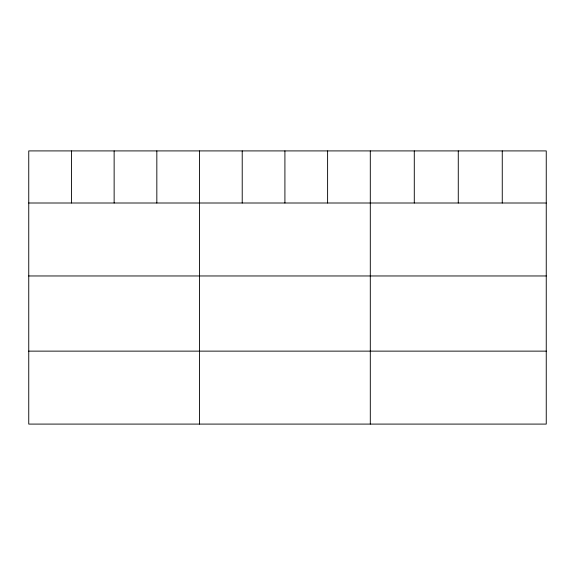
<?xml version="1.0" encoding="UTF-8"?>
<svg xmlns="http://www.w3.org/2000/svg" width="575" height="575" viewBox="0 0 575 575"><rect width="100%" height="100%" fill="white"/><g stroke="black" fill="none" stroke-linecap="round" stroke-linejoin="round"><path stroke-width="0.86" d="M546.25 203.004L546.25 424.091L28.75 424.091L28.75 150.909L546.25 150.909L546.25 203.004L28.75 203.004M28.75 275.964L546.25 275.964M28.75 351.131L546.25 351.131M502.262 150.909L502.262 203.004M458.275 150.909L458.275 203.004M414.287 150.909L414.287 203.004M370.3 150.909L370.3 424.091M327.606 150.909L327.606 203.004M284.912 150.909L284.912 203.004M242.219 150.909L242.219 203.004M199.525 150.909L199.525 424.091M156.831 150.909L156.831 203.004M114.138 150.909L114.138 203.004M71.444 150.909L71.444 203.004"/></g></svg>
